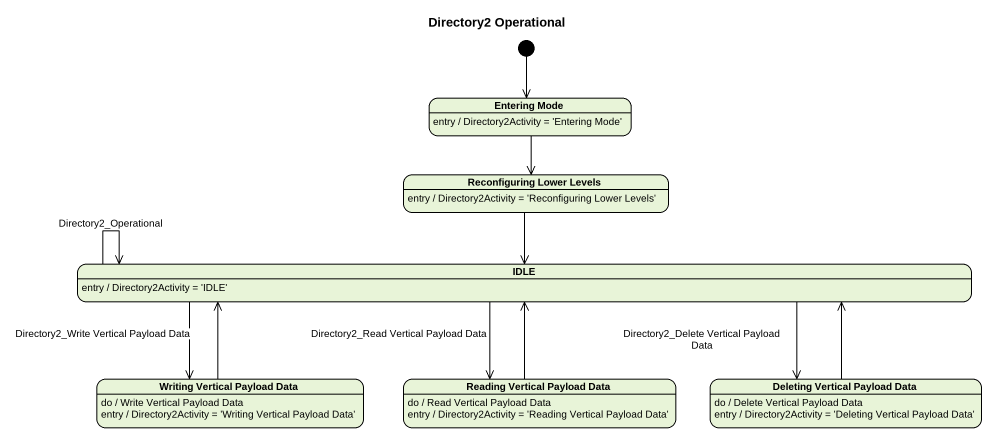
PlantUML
@startuml
title Directory2 Operational
hide empty description
state "Entering Mode" as Entering_Mode
Entering_Mode : entry / Directory2Activity = 'Entering Mode'
state "Reconfiguring Lower Levels" as Reconfiguring_Lower_Levels
Reconfiguring_Lower_Levels : entry / Directory2Activity = 'Reconfiguring Lower Levels'
state IDLE
IDLE : entry / Directory2Activity = 'IDLE'
state "Writing Vertical Payload Data" as Writing_Vertical_Payload
Writing_Vertical_Payload : do / Write Vertical Payload Data
Writing_Vertical_Payload : entry / Directory2Activity = 'Writing Vertical Payload Data'
state "Reading Vertical Payload Data" as Reading_Vertical_Payload
Reading_Vertical_Payload : do / Read Vertical Payload Data
Reading_Vertical_Payload : entry / Directory2Activity = 'Reading Vertical Payload Data'
state "Deleting Vertical Payload Data" as Deleting_Vertical_Payload
Deleting_Vertical_Payload : do / Delete Vertical Payload Data
Deleting_Vertical_Payload : entry / Directory2Activity = 'Deleting Vertical Payload Data'
[*] --> Entering_Mode
Entering_Mode --> Reconfiguring_Lower_Levels
Reconfiguring_Lower_Levels --> IDLE
IDLE --> IDLE : Directory2_Operational
IDLE -left-> Writing_Vertical_Payload : Directory2_Write Vertical Payload Data
IDLE --> Reading_Vertical_Payload : Directory2_Read Vertical Payload Data
IDLE -right-> Deleting_Vertical_Payload : Directory2_Delete Vertical Payload Data
Writing_Vertical_Payload -right-> IDLE
Reading_Vertical_Payload -up-> IDLE
Deleting_Vertical_Payload -left-> IDLE
@enduml
